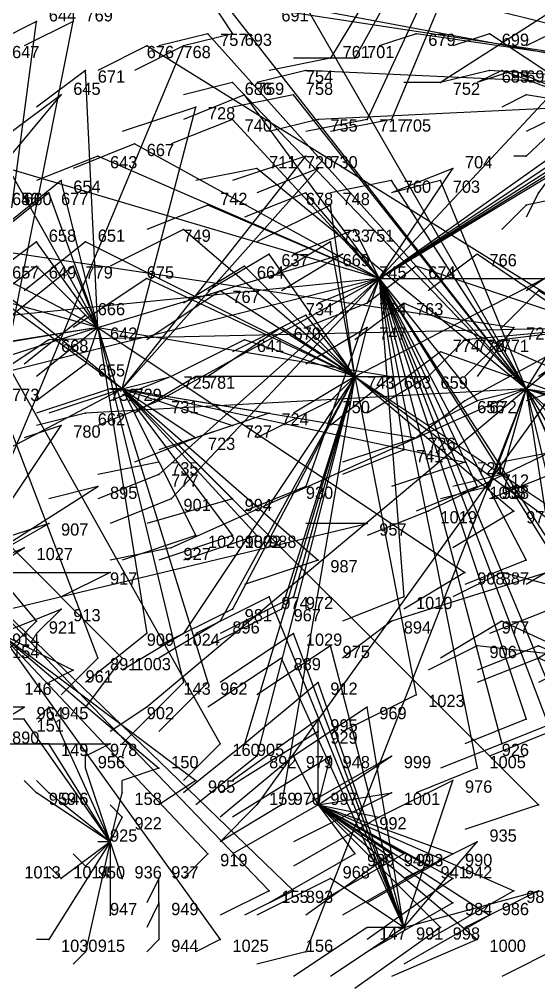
# Model space of a CAD drawing. Extents: x 13.668 to 13.876, y -34.05 to -33.931.
# Drawn here: x 13.7506 to 13.793, y -34.05 to -33.9708 of the extents above; entities that cross this region are included whole.
import ezdxf

# ---------------------------------------------------------------- set-up
doc = ezdxf.new("R2010")
doc.units = 0
for name, color, linetype in [('Facilities', 3, 'CONTINUOUS'), ('Facilities_lines', 3, 'CONTINUOUS'), ('Normals', 1, 'CONTINUOUS'), ('Source_points', 5, 'CONTINUOUS'), ('Text', 3, 'CONTINUOUS')]:
    doc.layers.add(name, color=color, linetype=linetype)

msp = doc.modelspace()

# ---------------------------------------------------------------- linework, layer by layer
at = {"layer": 'Facilities', "color": 3}
for p in [(13.78, -33.992, -1.216), (13.757, -33.996, -1.216), (13.778, -34, -1.216), (13.759, -34.001, -1.217), (13.792, -34.001, -1.214), (13.775, -34.035, -1.217), (13.758, -34.038, -1.217), (13.762, -34.043, -1.217), (13.782, -34.045, -1.217)]:
    msp.add_point(p, dxfattribs=at)
at = {"layer": 'Facilities_lines', "color": 3}
for p, q in [((13.799, -33.936, -1.214), (13.776, -33.974, -1.215)), ((13.799, -33.936, -1.214), (13.778, -33.974, -1.214)), ((13.799, -33.936, -1.214), (13.779, -33.979, -1.215)), ((13.799, -33.936, -1.214), (13.781, -33.979, -1.215)), ((13.749, -33.943, -1.217), (13.768, -33.972, -1.216)), ((13.813, -33.958, -1.212), (13.785, -33.976, -1.214)), ((13.792, -34.001, -1.214), (13.817, -33.961, -1.213)), ((13.78, -33.992, -1.216), (13.807, -33.963, -1.214)), ((13.812, -33.963, -1.213), (13.792, -33.982, -1.213)), ((13.78, -33.992, -1.216), (13.819, -33.966, -1.214)), ((13.78, -33.992, -1.216), (13.822, -33.966, -1.213)), ((13.817, -33.977, -1.212), (13.777, -33.967, -1.214)), ((13.764, -33.968, -1.216), (13.812, -33.977, -1.213)), ((13.792, -34.001, -1.214), (13.773, -33.968, -1.215)), ((13.792, -34.001, -1.214), (13.767, -33.969, -1.216)), ((13.78, -33.992, -1.216), (13.818, -33.969, -1.212)), ((13.78, -33.992, -1.216), (13.816, -33.969, -1.213)), ((13.817, -33.977, -1.212), (13.771, -33.97, -1.215)), ((13.78, -33.992, -1.216), (13.811, -33.97, -1.214)), ((13.746, -34.016, -1.216), (13.752, -33.971, -1.216)), ((13.746, -34.016, -1.216), (13.755, -33.971, -1.215)), ((13.792, -34.001, -1.214), (13.766, -33.972, -1.215)), ((13.817, -33.977, -1.212), (13.783, -33.972, -1.214)), ((13.798, -33.978, -1.214), (13.789, -33.972, -1.215)), ((13.746, -34.016, -1.216), (13.764, -33.973, -1.215)), ((13.798, -33.996, -1.215), (13.761, -33.973, -1.216)), ((13.757, -33.996, -1.216), (13.756, -33.975, -1.216)), ((13.817, -33.977, -1.212), (13.774, -33.975, -1.214)), ((13.817, -33.977, -1.212), (13.789, -33.975, -1.214)), ((13.798, -33.978, -1.214), (13.79, -33.975, -1.215)), ((13.798, -33.978, -1.214), (13.791, -33.975, -1.214)), ((13.759, -34.001, -1.217), (13.728, -33.976, -1.217)), ((13.792, -34.001, -1.214), (13.768, -33.976, -1.216)), ((13.759, -34.001, -1.217), (13.726, -33.977, -1.217)), ((13.744, -33.989, -1.216), (13.754, -33.977, -1.216)), ((13.78, -33.992, -1.216), (13.769, -33.977, -1.215)), ((13.792, -34.001, -1.214), (13.773, -33.977, -1.216)), ((13.817, -33.977, -1.212), (13.775, -33.979, -1.216)), ((13.798, -33.978, -1.214), (13.792, -33.977, -1.215)), ((13.759, -34.001, -1.217), (13.765, -33.978, -1.216)), ((13.83, -33.978, -1.212), (13.792, -33.986, -1.215)), ((13.798, -33.978, -1.214), (13.793, -33.985, -1.214)), ((13.78, -33.992, -1.216), (13.736, -33.979, -1.216)), ((13.78, -33.992, -1.216), (13.768, -33.979, -1.215)), ((13.757, -33.996, -1.216), (13.748, -33.98, -1.216)), ((13.78, -33.992, -1.216), (13.76, -33.981, -1.215)), ((13.78, -33.992, -1.216), (13.757, -33.982, -1.216)), ((13.759, -34.001, -1.217), (13.774, -33.982, -1.215)), ((13.759, -34.001, -1.217), (13.775, -33.983, -1.216)), ((13.792, -34.001, -1.214), (13.77, -33.983, -1.215)), ((13.78, -33.992, -1.216), (13.786, -33.983, -1.215)), ((13.757, -33.996, -1.216), (13.754, -33.984, -1.216)), ((13.792, -34.001, -1.214), (13.781, -33.984, -1.215)), ((13.792, -34.001, -1.214), (13.785, -33.984, -1.214)), ((13.757, -33.996, -1.216), (13.736, -33.985, -1.217)), ((13.757, -33.996, -1.216), (13.753, -33.985, -1.217)), ((13.78, -33.992, -1.216), (13.774, -33.985, -1.214)), ((13.78, -33.992, -1.216), (13.766, -33.986, -1.216)), ((13.778, -34, -1.216), (13.776, -33.986, -1.216)), ((13.778, -34, -1.216), (13.805, -33.986, -1.215)), ((13.778, -34, -1.216), (13.764, -33.988, -1.215)), ((13.78, -33.992, -1.216), (13.778, -33.988, -1.214)), ((13.744, -33.989, -1.216), (13.767, -34.03, -1.218)), ((13.744, -33.989, -1.216), (13.791, -33.996, -1.214)), ((13.744, -33.989, -1.216), (13.757, -34.023, -1.217)), ((13.757, -33.996, -1.216), (13.752, -33.989, -1.217)), ((13.778, -34, -1.216), (13.756, -33.989, -1.216)), ((13.778, -34, -1.216), (13.776, -33.989, -1.215)), ((13.757, -33.996, -1.216), (13.777, -33.99, -1.216)), ((13.778, -34, -1.216), (13.771, -33.99, -1.215)), ((13.816, -34.009, -1.214), (13.788, -33.99, -1.214)), ((13.757, -33.996, -1.216), (13.739, -33.991, -1.217)), ((13.757, -33.996, -1.216), (13.752, -33.991, -1.216)), ((13.757, -33.996, -1.216), (13.755, -33.991, -1.217)), ((13.778, -34, -1.216), (13.769, -33.991, -1.215)), ((13.798, -33.996, -1.215), (13.783, -33.991, -1.215)), ((13.78, -33.992, -1.216), (13.736, -34.003, -1.218)), ((13.78, -33.992, -1.216), (13.74, -33.996, -1.217)), ((13.778, -34, -1.216), (13.761, -33.992, -1.217)), ((13.78, -33.992, -1.216), (13.762, -34.002, -1.217)), ((13.78, -33.992, -1.216), (13.762, -34.008, -1.216)), ((13.78, -33.992, -1.216), (13.763, -34.01, -1.217)), ((13.78, -33.992, -1.216), (13.774, -34.009, -1.216)), ((13.78, -33.992, -1.216), (13.779, -33.994, -1.215)), ((13.78, -33.992, -1.216), (13.788, -34.002, -1.215)), ((13.78, -33.992, -1.216), (13.805, -33.992, -1.215)), ((13.78, -33.992, -1.216), (13.782, -34.006, -1.215)), ((13.78, -33.992, -1.216), (13.79, -34.03, -1.215)), ((13.78, -33.992, -1.216), (13.794, -34.029, -1.217)), ((13.78, -33.992, -1.216), (13.8, -34.024, -1.217)), ((13.78, -33.992, -1.216), (13.792, -34.015, -1.215)), ((13.78, -33.992, -1.216), (13.788, -34.032, -1.217)), ((13.78, -33.992, -1.216), (13.795, -34.028, -1.215)), ((13.78, -33.992, -1.216), (13.788, -34.009, -1.215)), ((13.78, -33.992, -1.216), (13.782, -34.018, -1.216)), ((13.78, -33.992, -1.216), (13.792, -34.028, -1.215)), ((13.78, -33.992, -1.216), (13.8, -34.023, -1.215)), ((13.778, -34, -1.216), (13.767, -33.993, -1.215)), ((13.798, -33.996, -1.215), (13.793, -33.993, -1.215)), ((13.816, -34.009, -1.214), (13.782, -33.994, -1.214)), ((13.731, -33.995, -1.217), (13.752, -34.02, -1.217)), ((13.731, -33.995, -1.217), (13.759, -34.023, -1.217)), ((13.757, -33.996, -1.216), (13.756, -33.995, -1.217)), ((13.778, -34, -1.216), (13.774, -33.995, -1.215)), ((13.757, -33.996, -1.216), (13.713, -34.003, -1.218)), ((13.757, -33.996, -1.216), (13.715, -34.003, -1.218)), ((13.757, -33.996, -1.216), (13.716, -34.009, -1.218)), ((13.798, -33.996, -1.215), (13.753, -33.997, -1.217)), ((13.757, -33.996, -1.216), (13.756, -33.999, -1.217)), ((13.757, -33.996, -1.216), (13.764, -34.025, -1.218)), ((13.757, -33.996, -1.216), (13.781, -34, -1.216)), ((13.757, -33.996, -1.216), (13.787, -34.016, -1.216)), ((13.757, -33.996, -1.216), (13.761, -34.021, -1.217)), ((13.757, -33.996, -1.216), (13.766, -34.025, -1.217)), ((13.798, -33.996, -1.215), (13.761, -34.027, -1.217)), ((13.798, -33.996, -1.215), (13.77, -34.035, -1.218)), ((13.778, -34, -1.216), (13.772, -33.996, -1.215)), ((13.778, -34, -1.216), (13.779, -33.996, -1.216)), ((13.798, -33.996, -1.215), (13.787, -34.002, -1.216)), ((13.798, -33.996, -1.215), (13.787, -33.997, -1.214)), ((13.798, -33.996, -1.215), (13.79, -33.997, -1.214)), ((13.778, -34, -1.216), (13.769, -33.997, -1.216)), ((13.813, -33.997, -1.214), (13.784, -34.011, -1.215)), ((13.816, -34.009, -1.214), (13.785, -33.998, -1.215)), ((13.759, -34.001, -1.217), (13.763, -34, -1.216)), ((13.778, -34, -1.216), (13.764, -34.021, -1.217)), ((13.778, -34, -1.216), (13.765, -34, -1.216)), ((13.778, -34, -1.216), (13.767, -34.02, -1.216)), ((13.778, -34, -1.216), (13.768, -34.019, -1.216)), ((13.778, -34, -1.216), (13.769, -34.03, -1.217)), ((13.778, -34, -1.216), (13.77, -34.031, -1.216)), ((13.778, -34, -1.216), (13.772, -34.019, -1.217)), ((13.778, -34, -1.216), (13.772, -34.035, -1.217)), ((13.778, -34, -1.216), (13.773, -34.018, -1.215)), ((13.778, -34, -1.216), (13.776, -34.002, -1.215)), ((13.778, -34, -1.216), (13.784, -34, -1.216)), ((13.778, -34, -1.216), (13.791, -34.011, -1.216)), ((13.778, -34, -1.216), (13.802, -34.016, -1.215)), ((13.778, -34, -1.216), (13.797, -34.014, -1.214)), ((13.778, -34, -1.216), (13.783, -34.026, -1.215)), ((13.759, -34.001, -1.217), (13.721, -34.021, -1.218)), ((13.792, -34.001, -1.214), (13.756, -34.003, -1.217)), ((13.759, -34.001, -1.217), (13.758, -34.001, -1.217)), ((13.759, -34.001, -1.217), (13.787, -34.007, -1.215)), ((13.759, -34.001, -1.217), (13.765, -34.005, -1.216)), ((13.759, -34.001, -1.217), (13.771, -34.003, -1.216)), ((13.759, -34.001, -1.217), (13.783, -34.005, -1.215)), ((13.759, -34.001, -1.217), (13.768, -34.004, -1.217)), ((13.759, -34.001, -1.217), (13.762, -34.007, -1.217)), ((13.759, -34.001, -1.217), (13.775, -34.015, -1.216)), ((13.759, -34.001, -1.217), (13.77, -34.013, -1.215)), ((13.759, -34.001, -1.217), (13.768, -34.013, -1.215)), ((13.759, -34.001, -1.217), (13.768, -34.01, -1.217)), ((13.759, -34.001, -1.217), (13.793, -34.035, -1.215)), ((13.759, -34.001, -1.217), (13.768, -34.013, -1.217)), ((13.759, -34.001, -1.217), (13.765, -34.013, -1.216)), ((13.792, -34.001, -1.214), (13.763, -34.014, -1.217)), ((13.792, -34.001, -1.214), (13.774, -34.047, -1.218)), ((13.792, -34.001, -1.214), (13.789, -34.009, -1.215)), ((13.792, -34.001, -1.214), (13.79, -34.008, -1.215)), ((13.792, -34.001, -1.214), (13.807, -34.006, -1.214)), ((13.792, -34.001, -1.214), (13.804, -34.004, -1.214)), ((13.792, -34.001, -1.214), (13.795, -34.006, -1.215)), ((13.792, -34.001, -1.214), (13.805, -34.003, -1.214)), ((13.792, -34.001, -1.214), (13.811, -34.007, -1.214)), ((13.792, -34.001, -1.214), (13.812, -34.046, -1.215)), ((13.792, -34.001, -1.214), (13.812, -34.045, -1.215)), ((13.792, -34.001, -1.214), (13.798, -34.04, -1.215)), ((13.792, -34.001, -1.214), (13.8, -34.01, -1.215)), ((13.792, -34.001, -1.214), (13.803, -34.011, -1.214)), ((13.792, -34.001, -1.214), (13.798, -34.026, -1.215)), ((13.746, -34.016, -1.216), (13.754, -34.004, -1.217)), ((13.746, -34.016, -1.216), (13.757, -34.009, -1.217)), ((13.816, -34.009, -1.214), (13.781, -34.02, -1.215)), ((13.733, -34.023, -1.217), (13.779, -34.012, -1.216)), ((13.746, -34.016, -1.216), (13.753, -34.012, -1.217)), ((13.746, -34.016, -1.216), (13.751, -34.014, -1.217)), ((13.746, -34.016, -1.216), (13.771, -34.042, -1.218)), ((13.746, -34.016, -1.216), (13.773, -34.042, -1.217)), ((13.746, -34.016, -1.216), (13.758, -34.016, -1.216)), ((13.832, -34.027, -1.215), (13.79, -34.016, -1.215)), ((13.782, -34.045, -1.217), (13.771, -34.018, -1.216)), ((13.749, -34.021, -1.217), (13.754, -34.019, -1.217)), ((13.831, -34.039, -1.213), (13.79, -34.02, -1.215)), ((13.749, -34.021, -1.217), (13.762, -34.032, -1.218)), ((13.749, -34.021, -1.217), (13.766, -34.039, -1.217)), ((13.749, -34.021, -1.217), (13.755, -34.024, -1.217)), ((13.749, -34.021, -1.217), (13.765, -34.033, -1.217)), ((13.749, -34.021, -1.217), (13.767, -34.046, -1.217)), ((13.782, -34.045, -1.217), (13.773, -34.021, -1.217)), ((13.782, -34.045, -1.217), (13.776, -34.022, -1.216)), ((13.832, -34.027, -1.215), (13.788, -34.022, -1.216)), ((13.831, -34.039, -1.213), (13.793, -34.022, -1.215)), ((13.782, -34.045, -1.217), (13.772, -34.023, -1.216)), ((13.831, -34.039, -1.213), (13.793, -34.023, -1.215)), ((13.782, -34.045, -1.217), (13.775, -34.025, -1.216)), ((13.746, -34.03, -1.217), (13.751, -34.027, -1.217)), ((13.758, -34.038, -1.217), (13.753, -34.027, -1.216)), ((13.782, -34.045, -1.217), (13.779, -34.027, -1.216)), ((13.758, -34.038, -1.217), (13.751, -34.028, -1.218)), ((13.775, -34.035, -1.217), (13.775, -34.028, -1.216)), ((13.775, -34.035, -1.217), (13.775, -34.029, -1.216)), ((13.746, -34.03, -1.217), (13.758, -34.03, -1.217)), ((13.758, -34.038, -1.217), (13.753, -34.03, -1.218)), ((13.775, -34.035, -1.217), (13.773, -34.031, -1.216)), ((13.775, -34.035, -1.217), (13.776, -34.031, -1.216)), ((13.775, -34.035, -1.217), (13.781, -34.031, -1.217)), ((13.758, -34.038, -1.217), (13.756, -34.032, -1.217)), ((13.782, -34.045, -1.217), (13.786, -34.033, -1.215)), ((13.758, -34.038, -1.217), (13.752, -34.034, -1.217)), ((13.758, -34.038, -1.217), (13.753, -34.034, -1.217)), ((13.758, -34.038, -1.217), (13.759, -34.034, -1.218)), ((13.775, -34.035, -1.217), (13.781, -34.034, -1.216)), ((13.775, -34.035, -1.217), (13.781, -34.039, -1.217)), ((13.775, -34.035, -1.217), (13.784, -34.04, -1.217)), ((13.775, -34.035, -1.217), (13.786, -34.041, -1.216)), ((13.775, -34.035, -1.217), (13.786, -34.043, -1.216)), ((13.775, -34.035, -1.217), (13.789, -34.044, -1.215)), ((13.775, -34.035, -1.217), (13.786, -34.039, -1.215)), ((13.775, -34.035, -1.217), (13.78, -34.036, -1.216)), ((13.775, -34.035, -1.217), (13.782, -34.039, -1.216)), ((13.775, -34.035, -1.217), (13.778, -34.039, -1.217)), ((13.775, -34.035, -1.217), (13.791, -34.042, -1.216)), ((13.775, -34.035, -1.217), (13.785, -34.045, -1.216)), ((13.775, -34.035, -1.217), (13.788, -34.046, -1.216)), ((13.758, -34.038, -1.217), (13.759, -34.036, -1.217)), ((13.758, -34.038, -1.217), (13.753, -34.046, -1.217)), ((13.758, -34.038, -1.217), (13.754, -34.041, -1.217)), ((13.758, -34.038, -1.217), (13.756, -34.047, -1.217)), ((13.758, -34.038, -1.217), (13.756, -34.04, -1.216)), ((13.758, -34.038, -1.217), (13.759, -34.041, -1.217)), ((13.758, -34.038, -1.217), (13.758, -34.044, -1.217)), ((13.782, -34.045, -1.217), (13.788, -34.038, -1.215)), ((13.762, -34.043, -1.217), (13.762, -34.041, -1.217)), ((13.782, -34.045, -1.217), (13.776, -34.041, -1.217)), ((13.782, -34.045, -1.217), (13.793, -34.042, -1.215)), ((13.762, -34.043, -1.217), (13.762, -34.046, -1.217)), ((13.782, -34.045, -1.217), (13.779, -34.045, -1.218))]:
    msp.add_line(p, q, dxfattribs=at)
at = {"layer": 'Normals', "color": 1}
for p, q in [((13.752, -33.971, -1.216), (13.748, -33.973, -1.116)), ((13.755, -33.971, -1.215), (13.751, -33.973, -1.115)), ((13.766, -33.972, -1.215), (13.762, -33.973, -1.115)), ((13.768, -33.972, -1.216), (13.764, -33.973, -1.116)), ((13.783, -33.972, -1.214), (13.78, -33.973, -1.114)), ((13.789, -33.972, -1.215), (13.786, -33.973, -1.115)), ((13.794, -33.972, -1.214), (13.792, -33.973, -1.114)), ((13.761, -33.973, -1.216), (13.757, -33.975, -1.116)), ((13.764, -33.973, -1.215), (13.76, -33.975, -1.115)), ((13.776, -33.974, -1.215), (13.771, -33.975, -1.115)), ((13.778, -33.974, -1.214), (13.773, -33.974, -1.114)), ((13.756, -33.975, -1.216), (13.752, -33.978, -1.116)), ((13.774, -33.975, -1.214), (13.77, -33.976, -1.114)), ((13.789, -33.975, -1.214), (13.785, -33.976, -1.114)), ((13.79, -33.975, -1.215), (13.788, -33.976, -1.115)), ((13.791, -33.975, -1.214), (13.788, -33.976, -1.114)), ((13.768, -33.976, -1.216), (13.764, -33.977, -1.116)), ((13.785, -33.976, -1.214), (13.782, -33.976, -1.114)), ((13.754, -33.977, -1.216), (13.75, -33.98, -1.116)), ((13.769, -33.977, -1.215), (13.764, -33.979, -1.115)), ((13.773, -33.977, -1.216), (13.768, -33.978, -1.116)), ((13.792, -33.977, -1.215), (13.79, -33.978, -1.115)), ((13.765, -33.978, -1.216), (13.759, -33.98, -1.116)), ((13.768, -33.979, -1.215), (13.763, -33.981, -1.115)), ((13.775, -33.979, -1.216), (13.771, -33.98, -1.116)), ((13.779, -33.979, -1.215), (13.774, -33.98, -1.115)), ((13.781, -33.979, -1.215), (13.776, -33.98, -1.115)), ((13.794, -33.979, -1.214), (13.792, -33.98, -1.114)), ((13.76, -33.981, -1.215), (13.755, -33.983, -1.115)), ((13.757, -33.982, -1.216), (13.752, -33.984, -1.116)), ((13.774, -33.982, -1.215), (13.768, -33.984, -1.115)), ((13.792, -33.982, -1.213), (13.791, -33.982, -1.113)), ((13.77, -33.983, -1.215), (13.765, -33.984, -1.115)), ((13.775, -33.983, -1.216), (13.77, -33.985, -1.116)), ((13.786, -33.983, -1.215), (13.781, -33.985, -1.115)), ((13.754, -33.984, -1.216), (13.749, -33.988, -1.116)), ((13.781, -33.984, -1.215), (13.776, -33.985, -1.115)), ((13.785, -33.984, -1.214), (13.781, -33.985, -1.114)), ((13.753, -33.985, -1.217), (13.748, -33.989, -1.117)), ((13.774, -33.985, -1.214), (13.769, -33.987, -1.114)), ((13.793, -33.985, -1.214), (13.792, -33.987, -1.114)), ((13.766, -33.986, -1.216), (13.761, -33.988, -1.116)), ((13.776, -33.986, -1.216), (13.77, -33.989, -1.116)), ((13.792, -33.986, -1.215), (13.79, -33.988, -1.115)), ((13.764, -33.988, -1.215), (13.758, -33.991, -1.115)), ((13.778, -33.988, -1.214), (13.773, -33.99, -1.114)), ((13.752, -33.989, -1.217), (13.748, -33.992, -1.117)), ((13.756, -33.989, -1.216), (13.751, -33.993, -1.116)), ((13.776, -33.989, -1.215), (13.771, -33.992, -1.115)), ((13.771, -33.99, -1.215), (13.766, -33.993, -1.115)), ((13.777, -33.99, -1.216), (13.772, -33.993, -1.116)), ((13.788, -33.99, -1.214), (13.784, -33.993, -1.114)), ((13.752, -33.991, -1.216), (13.748, -33.994, -1.116)), ((13.755, -33.991, -1.217), (13.75, -33.995, -1.117)), ((13.769, -33.991, -1.215), (13.764, -33.994, -1.115)), ((13.783, -33.991, -1.215), (13.779, -33.994, -1.115)), ((13.795, -33.991, -1.215), (13.792, -33.993, -1.115)), ((13.761, -33.992, -1.217), (13.755, -33.996, -1.117)), ((13.78, -33.992, -1.216), (13.775, -33.994, -1.116)), ((13.767, -33.993, -1.215), (13.761, -33.997, -1.115)), ((13.793, -33.993, -1.215), (13.79, -33.996, -1.115)), ((13.779, -33.994, -1.215), (13.774, -33.996, -1.115)), ((13.782, -33.994, -1.214), (13.778, -33.997, -1.114)), ((13.756, -33.995, -1.217), (13.751, -33.999, -1.117)), ((13.774, -33.995, -1.215), (13.768, -33.998, -1.115)), ((13.757, -33.996, -1.216), (13.752, -34, -1.116)), ((13.772, -33.996, -1.215), (13.766, -34, -1.115)), ((13.779, -33.996, -1.216), (13.774, -33.999, -1.116)), ((13.791, -33.996, -1.214), (13.788, -34, -1.114)), ((13.753, -33.997, -1.217), (13.75, -33.999, -1.117)), ((13.769, -33.997, -1.216), (13.763, -34, -1.116)), ((13.787, -33.997, -1.214), (13.784, -34, -1.114)), ((13.79, -33.997, -1.214), (13.787, -34, -1.114)), ((13.785, -33.998, -1.215), (13.781, -34.001, -1.115)), ((13.796, -33.998, -1.214), (13.793, -34, -1.114)), ((13.756, -33.999, -1.217), (13.752, -34.002, -1.117)), ((13.763, -34, -1.216), (13.758, -34.002, -1.116)), ((13.765, -34, -1.216), (13.76, -34.003, -1.116)), ((13.778, -34, -1.216), (13.773, -34.003, -1.116)), ((13.781, -34, -1.216), (13.776, -34.004, -1.116)), ((13.784, -34, -1.216), (13.779, -34.003, -1.116)), ((13.758, -34.001, -1.217), (13.752, -34.003, -1.117)), ((13.759, -34.001, -1.217), (13.753, -34.003, -1.117)), ((13.792, -34.001, -1.214), (13.788, -34.002, -1.114)), ((13.795, -34.001, -1.216), (13.792, -34.002, -1.116)), ((13.762, -34.002, -1.217), (13.757, -34.004, -1.117)), ((13.776, -34.002, -1.215), (13.77, -34.005, -1.115)), ((13.787, -34.002, -1.216), (13.783, -34.005, -1.116)), ((13.788, -34.002, -1.215), (13.784, -34.004, -1.115)), ((13.756, -34.003, -1.217), (13.752, -34.004, -1.117)), ((13.771, -34.003, -1.216), (13.765, -34.005, -1.116)), ((13.754, -34.004, -1.217), (13.751, -34.005, -1.117)), ((13.768, -34.004, -1.217), (13.762, -34.006, -1.117)), ((13.765, -34.005, -1.216), (13.76, -34.007, -1.116)), ((13.783, -34.005, -1.215), (13.777, -34.007, -1.115)), ((13.782, -34.006, -1.215), (13.777, -34.008, -1.115)), ((13.795, -34.006, -1.215), (13.79, -34.007, -1.115)), ((13.762, -34.007, -1.217), (13.757, -34.008, -1.117)), ((13.787, -34.007, -1.215), (13.781, -34.009, -1.115)), ((13.762, -34.008, -1.216), (13.757, -34.01, -1.116)), ((13.79, -34.008, -1.215), (13.786, -34.009, -1.115)), ((13.794, -34.008, -1.215), (13.789, -34.01, -1.115)), ((13.757, -34.009, -1.217), (13.753, -34.01, -1.117)), ((13.774, -34.009, -1.216), (13.769, -34.011, -1.116)), ((13.788, -34.009, -1.215), (13.783, -34.011, -1.115)), ((13.789, -34.009, -1.215), (13.785, -34.01, -1.115)), ((13.763, -34.01, -1.217), (13.758, -34.012, -1.117)), ((13.768, -34.01, -1.217), (13.761, -34.012, -1.117)), ((13.784, -34.011, -1.215), (13.779, -34.013, -1.115)), ((13.791, -34.011, -1.216), (13.786, -34.014, -1.116)), ((13.753, -34.012, -1.217), (13.75, -34.013, -1.117)), ((13.779, -34.012, -1.216), (13.774, -34.012, -1.116)), ((13.765, -34.013, -1.216), (13.759, -34.015, -1.116)), ((13.768, -34.013, -1.215), (13.762, -34.015, -1.115)), ((13.768, -34.013, -1.217), (13.762, -34.015, -1.117)), ((13.77, -34.013, -1.215), (13.764, -34.015, -1.115)), ((13.751, -34.014, -1.217), (13.748, -34.016, -1.117)), ((13.763, -34.014, -1.217), (13.758, -34.015, -1.117)), ((13.797, -34.014, -1.214), (13.792, -34.017, -1.114)), ((13.775, -34.015, -1.216), (13.769, -34.017, -1.116)), ((13.792, -34.015, -1.215), (13.787, -34.017, -1.115)), ((13.758, -34.016, -1.216), (13.754, -34.018, -1.116)), ((13.787, -34.016, -1.216), (13.782, -34.019, -1.116)), ((13.79, -34.016, -1.215), (13.786, -34.018, -1.115)), ((13.771, -34.018, -1.216), (13.765, -34.021, -1.116)), ((13.773, -34.018, -1.215), (13.767, -34.021, -1.115)), ((13.782, -34.018, -1.216), (13.777, -34.02, -1.116)), ((13.754, -34.019, -1.217), (13.752, -34.021, -1.117)), ((13.768, -34.019, -1.216), (13.762, -34.022, -1.116)), ((13.772, -34.019, -1.217), (13.766, -34.022, -1.117)), ((13.794, -34.019, -1.215), (13.789, -34.021, -1.115)), ((13.752, -34.02, -1.217), (13.749, -34.023, -1.117)), ((13.767, -34.02, -1.216), (13.762, -34.023, -1.116)), ((13.781, -34.02, -1.215), (13.777, -34.023, -1.115)), ((13.79, -34.02, -1.215), (13.785, -34.023, -1.115)), ((13.798, -34.02, -1.214), (13.793, -34.023, -1.114)), ((13.761, -34.021, -1.217), (13.756, -34.025, -1.117)), ((13.764, -34.021, -1.217), (13.759, -34.024, -1.117)), ((13.773, -34.021, -1.217), (13.767, -34.025, -1.117)), ((13.776, -34.022, -1.216), (13.77, -34.026, -1.116)), ((13.788, -34.022, -1.216), (13.784, -34.024, -1.116)), ((13.793, -34.022, -1.215), (13.788, -34.024, -1.115)), ((13.757, -34.023, -1.217), (13.754, -34.026, -1.117)), ((13.759, -34.023, -1.217), (13.756, -34.027, -1.117)), ((13.772, -34.023, -1.216), (13.766, -34.027, -1.116)), ((13.793, -34.023, -1.215), (13.788, -34.025, -1.115)), ((13.797, -34.023, -1.215), (13.793, -34.025, -1.115)), ((13.755, -34.024, -1.217), (13.753, -34.025, -1.117)), ((13.764, -34.025, -1.218), (13.759, -34.03, -1.118)), ((13.766, -34.025, -1.217), (13.762, -34.029, -1.117)), ((13.775, -34.025, -1.216), (13.769, -34.03, -1.116)), ((13.783, -34.026, -1.215), (13.777, -34.029, -1.115)), ((13.751, -34.027, -1.217), (13.749, -34.027, -1.117)), ((13.753, -34.027, -1.216), (13.752, -34.028, -1.116)), ((13.761, -34.027, -1.217), (13.758, -34.029, -1.117)), ((13.779, -34.027, -1.216), (13.773, -34.031, -1.116)), ((13.751, -34.028, -1.218), (13.75, -34.028, -1.118)), ((13.775, -34.028, -1.216), (13.768, -34.033, -1.116)), ((13.792, -34.028, -1.215), (13.787, -34.03, -1.115)), ((13.795, -34.028, -1.215), (13.79, -34.03, -1.115)), ((13.775, -34.029, -1.216), (13.767, -34.034, -1.116)), ((13.794, -34.029, -1.217), (13.789, -34.031, -1.117)), ((13.753, -34.03, -1.218), (13.752, -34.03, -1.118)), ((13.758, -34.03, -1.217), (13.756, -34.031, -1.117)), ((13.767, -34.03, -1.218), (13.764, -34.033, -1.118)), ((13.769, -34.03, -1.217), (13.764, -34.034, -1.117)), ((13.79, -34.03, -1.215), (13.785, -34.032, -1.115)), ((13.756, -34.032, -1.217), (13.756, -34.031, -1.117)), ((13.77, -34.031, -1.216), (13.765, -34.035, -1.116)), ((13.773, -34.031, -1.216), (13.767, -34.036, -1.116)), ((13.776, -34.031, -1.216), (13.768, -34.036, -1.116)), ((13.781, -34.031, -1.217), (13.774, -34.035, -1.117)), ((13.762, -34.032, -1.218), (13.759, -34.033, -1.118)), ((13.788, -34.032, -1.217), (13.783, -34.034, -1.117)), ((13.752, -34.034, -1.217), (13.751, -34.033, -1.117)), ((13.753, -34.034, -1.217), (13.752, -34.033, -1.117)), ((13.759, -34.034, -1.218), (13.759, -34.033, -1.118)), ((13.765, -34.033, -1.217), (13.762, -34.035, -1.117)), ((13.786, -34.033, -1.215), (13.78, -34.036, -1.115)), ((13.781, -34.034, -1.216), (13.773, -34.038, -1.116)), ((13.759, -34.036, -1.217), (13.758, -34.035, -1.117)), ((13.772, -34.035, -1.217), (13.767, -34.038, -1.117)), ((13.77, -34.035, -1.218), (13.767, -34.038, -1.118)), ((13.775, -34.035, -1.217), (13.768, -34.039, -1.117)), ((13.793, -34.035, -1.215), (13.787, -34.037, -1.115)), ((13.78, -34.036, -1.216), (13.773, -34.04, -1.116)), ((13.758, -34.038, -1.217), (13.757, -34.038, -1.117)), ((13.788, -34.038, -1.215), (13.782, -34.041, -1.115)), ((13.756, -34.04, -1.216), (13.755, -34.039, -1.116)), ((13.766, -34.039, -1.217), (13.764, -34.041, -1.117)), ((13.778, -34.039, -1.217), (13.771, -34.043, -1.117)), ((13.781, -34.039, -1.217), (13.774, -34.044, -1.117)), ((13.782, -34.039, -1.216), (13.775, -34.043, -1.116)), ((13.786, -34.039, -1.215), (13.779, -34.043, -1.115)), ((13.754, -34.041, -1.217), (13.753, -34.04, -1.117)), ((13.784, -34.04, -1.217), (13.777, -34.044, -1.117)), ((13.759, -34.041, -1.217), (13.759, -34.041, -1.117)), ((13.762, -34.041, -1.217), (13.761, -34.043, -1.117)), ((13.776, -34.041, -1.217), (13.77, -34.044, -1.117)), ((13.786, -34.041, -1.216), (13.779, -34.046, -1.116)), ((13.771, -34.042, -1.218), (13.767, -34.044, -1.118)), ((13.773, -34.042, -1.217), (13.769, -34.044, -1.117)), ((13.791, -34.042, -1.216), (13.784, -34.046, -1.116)), ((13.793, -34.042, -1.215), (13.787, -34.045, -1.115)), ((13.762, -34.043, -1.217), (13.761, -34.045, -1.117)), ((13.786, -34.043, -1.216), (13.779, -34.047, -1.116)), ((13.758, -34.044, -1.217), (13.758, -34.044, -1.117)), ((13.789, -34.044, -1.215), (13.782, -34.048, -1.115)), ((13.779, -34.045, -1.218), (13.773, -34.049, -1.118)), ((13.782, -34.045, -1.217), (13.776, -34.049, -1.117)), ((13.785, -34.045, -1.216), (13.778, -34.05, -1.116)), ((13.753, -34.046, -1.217), (13.752, -34.046, -1.117)), ((13.762, -34.046, -1.217), (13.761, -34.047, -1.117)), ((13.767, -34.046, -1.217), (13.765, -34.047, -1.117)), ((13.788, -34.046, -1.216), (13.781, -34.049, -1.116)), ((13.796, -34.046, -1.216), (13.79, -34.049, -1.116)), ((13.756, -34.047, -1.217), (13.755, -34.048, -1.117)), ((13.774, -34.047, -1.218), (13.77, -34.048, -1.118))]:
    msp.add_line(p, q, dxfattribs=at)
at = {"layer": 'Source_points', "color": 5}
for p in [(13.752, -33.971, -1.216), (13.755, -33.971, -1.215), (13.766, -33.972, -1.215), (13.768, -33.972, -1.216), (13.783, -33.972, -1.214), (13.789, -33.972, -1.215), (13.761, -33.973, -1.216), (13.764, -33.973, -1.215), (13.776, -33.974, -1.215), (13.778, -33.974, -1.214), (13.756, -33.975, -1.216), (13.774, -33.975, -1.214), (13.789, -33.975, -1.214), (13.79, -33.975, -1.215), (13.791, -33.975, -1.214), (13.768, -33.976, -1.216), (13.785, -33.976, -1.214), (13.754, -33.977, -1.216), (13.769, -33.977, -1.215), (13.773, -33.977, -1.216), (13.792, -33.977, -1.215), (13.765, -33.978, -1.216), (13.768, -33.979, -1.215), (13.775, -33.979, -1.216), (13.779, -33.979, -1.215), (13.781, -33.979, -1.215), (13.76, -33.981, -1.215), (13.757, -33.982, -1.216), (13.774, -33.982, -1.215), (13.792, -33.982, -1.213), (13.77, -33.983, -1.215), (13.775, -33.983, -1.216), (13.786, -33.983, -1.215), (13.754, -33.984, -1.216), (13.781, -33.984, -1.215), (13.785, -33.984, -1.214), (13.753, -33.985, -1.217), (13.774, -33.985, -1.214), (13.793, -33.985, -1.214), (13.766, -33.986, -1.216), (13.776, -33.986, -1.216), (13.792, -33.986, -1.215), (13.764, -33.988, -1.215), (13.778, -33.988, -1.214), (13.752, -33.989, -1.217), (13.756, -33.989, -1.216), (13.776, -33.989, -1.215), (13.771, -33.99, -1.215), (13.777, -33.99, -1.216), (13.788, -33.99, -1.214), (13.752, -33.991, -1.216), (13.755, -33.991, -1.217), (13.769, -33.991, -1.215), (13.783, -33.991, -1.215), (13.761, -33.992, -1.217), (13.767, -33.993, -1.215), (13.793, -33.993, -1.215), (13.779, -33.994, -1.215), (13.782, -33.994, -1.214), (13.756, -33.995, -1.217), (13.774, -33.995, -1.215), (13.772, -33.996, -1.215), (13.779, -33.996, -1.216), (13.791, -33.996, -1.214), (13.753, -33.997, -1.217), (13.769, -33.997, -1.216), (13.787, -33.997, -1.214), (13.79, -33.997, -1.214), (13.785, -33.998, -1.215), (13.756, -33.999, -1.217), (13.763, -34, -1.216), (13.765, -34, -1.216), (13.781, -34, -1.216), (13.784, -34, -1.216), (13.758, -34.001, -1.217), (13.762, -34.002, -1.217), (13.776, -34.002, -1.215), (13.787, -34.002, -1.216), (13.788, -34.002, -1.215), (13.756, -34.003, -1.217), (13.771, -34.003, -1.216), (13.754, -34.004, -1.217), (13.768, -34.004, -1.217), (13.765, -34.005, -1.216), (13.783, -34.005, -1.215), (13.782, -34.006, -1.215), (13.762, -34.007, -1.217), (13.787, -34.007, -1.215), (13.762, -34.008, -1.216), (13.79, -34.008, -1.215), (13.757, -34.009, -1.217), (13.774, -34.009, -1.216), (13.788, -34.009, -1.215), (13.789, -34.009, -1.215), (13.763, -34.01, -1.217), (13.768, -34.01, -1.217), (13.784, -34.011, -1.215), (13.791, -34.011, -1.216), (13.753, -34.012, -1.217), (13.779, -34.012, -1.216), (13.765, -34.013, -1.216), (13.768, -34.013, -1.215), (13.768, -34.013, -1.217), (13.77, -34.013, -1.215), (13.751, -34.014, -1.217), (13.763, -34.014, -1.217), (13.775, -34.015, -1.216), (13.792, -34.015, -1.215), (13.758, -34.016, -1.216), (13.787, -34.016, -1.216), (13.79, -34.016, -1.215), (13.771, -34.018, -1.216), (13.773, -34.018, -1.215), (13.782, -34.018, -1.216), (13.754, -34.019, -1.217), (13.768, -34.019, -1.216), (13.772, -34.019, -1.217), (13.752, -34.02, -1.217), (13.767, -34.02, -1.216), (13.781, -34.02, -1.215), (13.79, -34.02, -1.215), (13.761, -34.021, -1.217), (13.764, -34.021, -1.217), (13.773, -34.021, -1.217), (13.776, -34.022, -1.216), (13.788, -34.022, -1.216), (13.793, -34.022, -1.215), (13.757, -34.023, -1.217), (13.759, -34.023, -1.217), (13.772, -34.023, -1.216), (13.793, -34.023, -1.215), (13.755, -34.024, -1.217), (13.764, -34.025, -1.218), (13.766, -34.025, -1.217), (13.775, -34.025, -1.216), (13.783, -34.026, -1.215), (13.751, -34.027, -1.217), (13.753, -34.027, -1.216), (13.761, -34.027, -1.217), (13.779, -34.027, -1.216), (13.751, -34.028, -1.218), (13.775, -34.028, -1.216), (13.792, -34.028, -1.215), (13.775, -34.029, -1.216), (13.753, -34.03, -1.218), (13.758, -34.03, -1.217), (13.767, -34.03, -1.218), (13.769, -34.03, -1.217), (13.79, -34.03, -1.215), (13.77, -34.031, -1.216), (13.773, -34.031, -1.216), (13.776, -34.031, -1.216), (13.781, -34.031, -1.217), (13.756, -34.032, -1.217), (13.762, -34.032, -1.218), (13.788, -34.032, -1.217), (13.765, -34.033, -1.217), (13.786, -34.033, -1.215), (13.752, -34.034, -1.217), (13.753, -34.034, -1.217), (13.759, -34.034, -1.218), (13.781, -34.034, -1.216), (13.77, -34.035, -1.218), (13.772, -34.035, -1.217), (13.793, -34.035, -1.215), (13.759, -34.036, -1.217), (13.78, -34.036, -1.216), (13.788, -34.038, -1.215), (13.766, -34.039, -1.217), (13.778, -34.039, -1.217), (13.781, -34.039, -1.217), (13.782, -34.039, -1.216), (13.786, -34.039, -1.215), (13.756, -34.04, -1.216), (13.784, -34.04, -1.217), (13.754, -34.041, -1.217), (13.759, -34.041, -1.217), (13.762, -34.041, -1.217), (13.776, -34.041, -1.217), (13.786, -34.041, -1.216), (13.771, -34.042, -1.218), (13.773, -34.042, -1.217), (13.791, -34.042, -1.216), (13.793, -34.042, -1.215), (13.786, -34.043, -1.216), (13.758, -34.044, -1.217), (13.789, -34.044, -1.215), (13.779, -34.045, -1.218), (13.785, -34.045, -1.216), (13.753, -34.046, -1.217), (13.762, -34.046, -1.217), (13.767, -34.046, -1.217), (13.788, -34.046, -1.216), (13.756, -34.047, -1.217), (13.774, -34.047, -1.218)]:
    msp.add_point(p, dxfattribs=at)

# ---------------------------------------------------------------- texts
at = {"layer": 'Text', "color": 3}
for s, p in [('644', (13.753, -33.971, -1.216)), ('769', (13.756, -33.971, -1.215)), ('691', (13.772, -33.971, -1.215)), ('693', (13.769, -33.973, -1.216)), ('679', (13.784, -33.973, -1.214)), ('699', (13.79, -33.973, -1.215)), ('757', (13.767, -33.973, -1.215)), ('647', (13.75, -33.974, -1.216)), ('676', (13.761, -33.974, -1.216)), ('768', (13.764, -33.974, -1.215)), ('761', (13.777, -33.974, -1.215)), ('701', (13.779, -33.974, -1.214)), ('671', (13.757, -33.976, -1.216)), ('754', (13.774, -33.976, -1.214)), ('695', (13.79, -33.976, -1.215)), ('683', (13.79, -33.976, -1.214)), ('697', (13.792, -33.976, -1.214)), ('645', (13.755, -33.977, -1.216)), ('686', (13.769, -33.977, -1.216)), ('759', (13.77, -33.977, -1.215)), ('758', (13.774, -33.977, -1.216)), ('752', (13.786, -33.977, -1.214)), ('728', (13.766, -33.979, -1.216)), ('740', (13.769, -33.98, -1.215)), ('755', (13.776, -33.98, -1.216)), ('717', (13.78, -33.98, -1.215)), ('705', (13.782, -33.98, -1.215)), ('667', (13.761, -33.982, -1.215)), ('643', (13.758, -33.983, -1.216)), ('711', (13.771, -33.983, -1.215)), ('720', (13.774, -33.983, -1.215)), ('730', (13.776, -33.983, -1.216)), ('704', (13.787, -33.983, -1.215)), ('654', (13.755, -33.985, -1.216)), ('760', (13.782, -33.985, -1.215)), ('703', (13.786, -33.985, -1.214)), ('646', (13.75, -33.986, -1.216)), ('650', (13.75, -33.986, -1.217)), ('660', (13.751, -33.986, -1.216)), ('677', (13.754, -33.986, -1.217)), ('742', (13.767, -33.986, -1.216)), ('678', (13.774, -33.986, -1.214)), ('748', (13.777, -33.986, -1.216)), ('658', (13.753, -33.989, -1.217)), ('651', (13.757, -33.989, -1.216)), ('749', (13.764, -33.989, -1.215)), ('733', (13.777, -33.989, -1.215)), ('751', (13.779, -33.989, -1.214)), ('637', (13.772, -33.991, -1.215)), ('669', (13.777, -33.991, -1.216)), ('766', (13.789, -33.991, -1.214)), ('657', (13.75, -33.992, -1.217)), ('649', (13.753, -33.992, -1.216)), ('779', (13.756, -33.992, -1.217)), ('675', (13.761, -33.992, -1.217)), ('664', (13.77, -33.992, -1.215)), ('674', (13.784, -33.992, -1.215)), ('745', (13.78, -33.992, -1.216)), ('767', (13.768, -33.994, -1.215)), ('666', (13.757, -33.995, -1.217)), ('734', (13.774, -33.995, -1.215)), ('764', (13.78, -33.995, -1.215)), ('763', (13.783, -33.995, -1.214)), ('642', (13.758, -33.997, -1.216)), ('670', (13.773, -33.997, -1.215)), ('747', (13.78, -33.997, -1.216)), ('722', (13.792, -33.997, -1.214)), ('668', (13.754, -33.998, -1.217)), ('641', (13.77, -33.998, -1.216)), ('774', (13.786, -33.998, -1.215)), ('770', (13.788, -33.998, -1.214)), ('771', (13.79, -33.998, -1.214)), ('655', (13.757, -34, -1.217)), ('725', (13.764, -34.001, -1.216)), ('781', (13.766, -34.001, -1.216)), ('743', (13.779, -34.001, -1.216)), ('653', (13.782, -34.001, -1.216)), ('659', (13.785, -34.001, -1.216)), ('773', (13.75, -34.002, -1.216)), ('732', (13.758, -34.002, -1.217)), ('729', (13.76, -34.002, -1.217)), ('731', (13.763, -34.003, -1.217)), ('750', (13.777, -34.003, -1.215)), ('656', (13.788, -34.003, -1.216)), ('672', (13.789, -34.003, -1.215)), ('662', (13.757, -34.004, -1.217)), ('724', (13.772, -34.004, -1.216)), ('780', (13.755, -34.005, -1.217)), ('727', (13.769, -34.005, -1.217)), ('723', (13.766, -34.006, -1.216)), ('726', (13.784, -34.006, -1.215)), ('741', (13.783, -34.007, -1.215)), ('735', (13.763, -34.008, -1.217)), ('721', (13.788, -34.008, -1.215)), ('777', (13.763, -34.009, -1.216)), ('712', (13.79, -34.009, -1.215)), ('895', (13.758, -34.01, -1.217)), ('930', (13.774, -34.01, -1.216)), ('1008', (13.789, -34.01, -1.215)), ('938', (13.79, -34.01, -1.215)), ('901', (13.764, -34.011, -1.217)), ('994', (13.769, -34.011, -1.217)), ('1019', (13.785, -34.012, -1.215)), ('971', (13.792, -34.012, -1.216)), ('907', (13.754, -34.013, -1.217)), ('957', (13.78, -34.013, -1.216)), ('1020', (13.766, -34.014, -1.216)), ('989', (13.769, -34.014, -1.215)), ('1002', (13.769, -34.014, -1.217)), ('988', (13.771, -34.014, -1.215)), ('1027', (13.752, -34.015, -1.217)), ('927', (13.764, -34.015, -1.217)), ('987', (13.776, -34.016, -1.216)), ('917', (13.758, -34.017, -1.216)), ('908', (13.788, -34.017, -1.216)), ('887', (13.79, -34.017, -1.215)), ('974', (13.772, -34.019, -1.216)), ('972', (13.774, -34.019, -1.215)), ('1010', (13.783, -34.019, -1.216)), ('913', (13.755, -34.02, -1.217)), ('981', (13.769, -34.02, -1.216)), ('967', (13.773, -34.02, -1.217)), ('921', (13.753, -34.021, -1.217)), ('896', (13.768, -34.021, -1.216)), ('894', (13.782, -34.021, -1.215)), ('977', (13.79, -34.021, -1.215)), ('914', (13.75, -34.022, -1.217)), ('909', (13.761, -34.022, -1.217)), ('1024', (13.764, -34.022, -1.217)), ('1029', (13.774, -34.022, -1.217)), ('154', (13.75, -34.023, -1.218)), ('975', (13.777, -34.023, -1.216)), ('906', (13.789, -34.023, -1.216)), ('891', (13.758, -34.024, -1.217)), ('1003', (13.76, -34.024, -1.217)), ('889', (13.773, -34.024, -1.216)), ('961', (13.756, -34.025, -1.217)), ('146', (13.751, -34.026, -1.218)), ('143', (13.764, -34.026, -1.218)), ('962', (13.767, -34.026, -1.217)), ('912', (13.776, -34.026, -1.216)), ('1023', (13.784, -34.027, -1.215)), ('964', (13.752, -34.028, -1.217)), ('945', (13.754, -34.028, -1.216)), ('902', (13.761, -34.028, -1.217)), ('969', (13.78, -34.028, -1.216)), ('151', (13.752, -34.029, -1.218)), ('995', (13.776, -34.029, -1.216)), ('890', (13.75, -34.03, -1.217)), ('929', (13.776, -34.03, -1.216)), ('149', (13.754, -34.031, -1.218)), ('978', (13.758, -34.031, -1.217)), ('160', (13.768, -34.031, -1.218)), ('905', (13.77, -34.031, -1.217)), ('926', (13.79, -34.031, -1.215)), ('956', (13.757, -34.032, -1.217)), ('150', (13.763, -34.032, -1.218)), ('892', (13.771, -34.032, -1.216)), ('979', (13.774, -34.032, -1.216)), ('948', (13.777, -34.032, -1.216)), ('999', (13.782, -34.032, -1.217)), ('1005', (13.789, -34.032, -1.217)), ('965', (13.766, -34.034, -1.217)), ('976', (13.787, -34.034, -1.215)), ('959', (13.753, -34.035, -1.217)), ('946', (13.754, -34.035, -1.217)), ('158', (13.76, -34.035, -1.218)), ('159', (13.771, -34.035, -1.218)), ('970', (13.773, -34.035, -1.217)), ('997', (13.776, -34.035, -1.217)), ('1001', (13.782, -34.035, -1.216)), ('922', (13.76, -34.037, -1.217)), ('992', (13.78, -34.037, -1.216)), ('925', (13.758, -34.038, -1.217)), ('935', (13.789, -34.038, -1.215)), ('919', (13.767, -34.04, -1.217)), ('939', (13.779, -34.04, -1.217)), ('940', (13.782, -34.04, -1.217)), ('993', (13.783, -34.04, -1.216)), ('990', (13.787, -34.04, -1.215)), ('1013', (13.751, -34.041, -1.217)), ('1014', (13.755, -34.041, -1.217)), ('950', (13.757, -34.041, -1.216)), ('936', (13.76, -34.041, -1.217)), ('937', (13.763, -34.041, -1.217)), ('968', (13.777, -34.041, -1.217)), ('941', (13.785, -34.041, -1.217)), ('942', (13.787, -34.041, -1.216)), ('155', (13.772, -34.043, -1.218)), ('893', (13.774, -34.043, -1.217)), ('983', (13.792, -34.043, -1.216)), ('947', (13.758, -34.044, -1.217)), ('949', (13.763, -34.044, -1.217)), ('984', (13.787, -34.044, -1.216)), ('986', (13.79, -34.044, -1.215)), ('147', (13.78, -34.046, -1.218)), ('991', (13.783, -34.046, -1.217)), ('998', (13.786, -34.046, -1.216)), ('1030', (13.754, -34.047, -1.217)), ('915', (13.757, -34.047, -1.217)), ('944', (13.763, -34.047, -1.217)), ('1025', (13.768, -34.047, -1.217)), ('156', (13.774, -34.047, -1.218)), ('1000', (13.789, -34.047, -1.216))]:
    msp.add_text(s, height=0.001, dxfattribs=at).set_placement(p)

doc.saveas('drawing.dxf')
